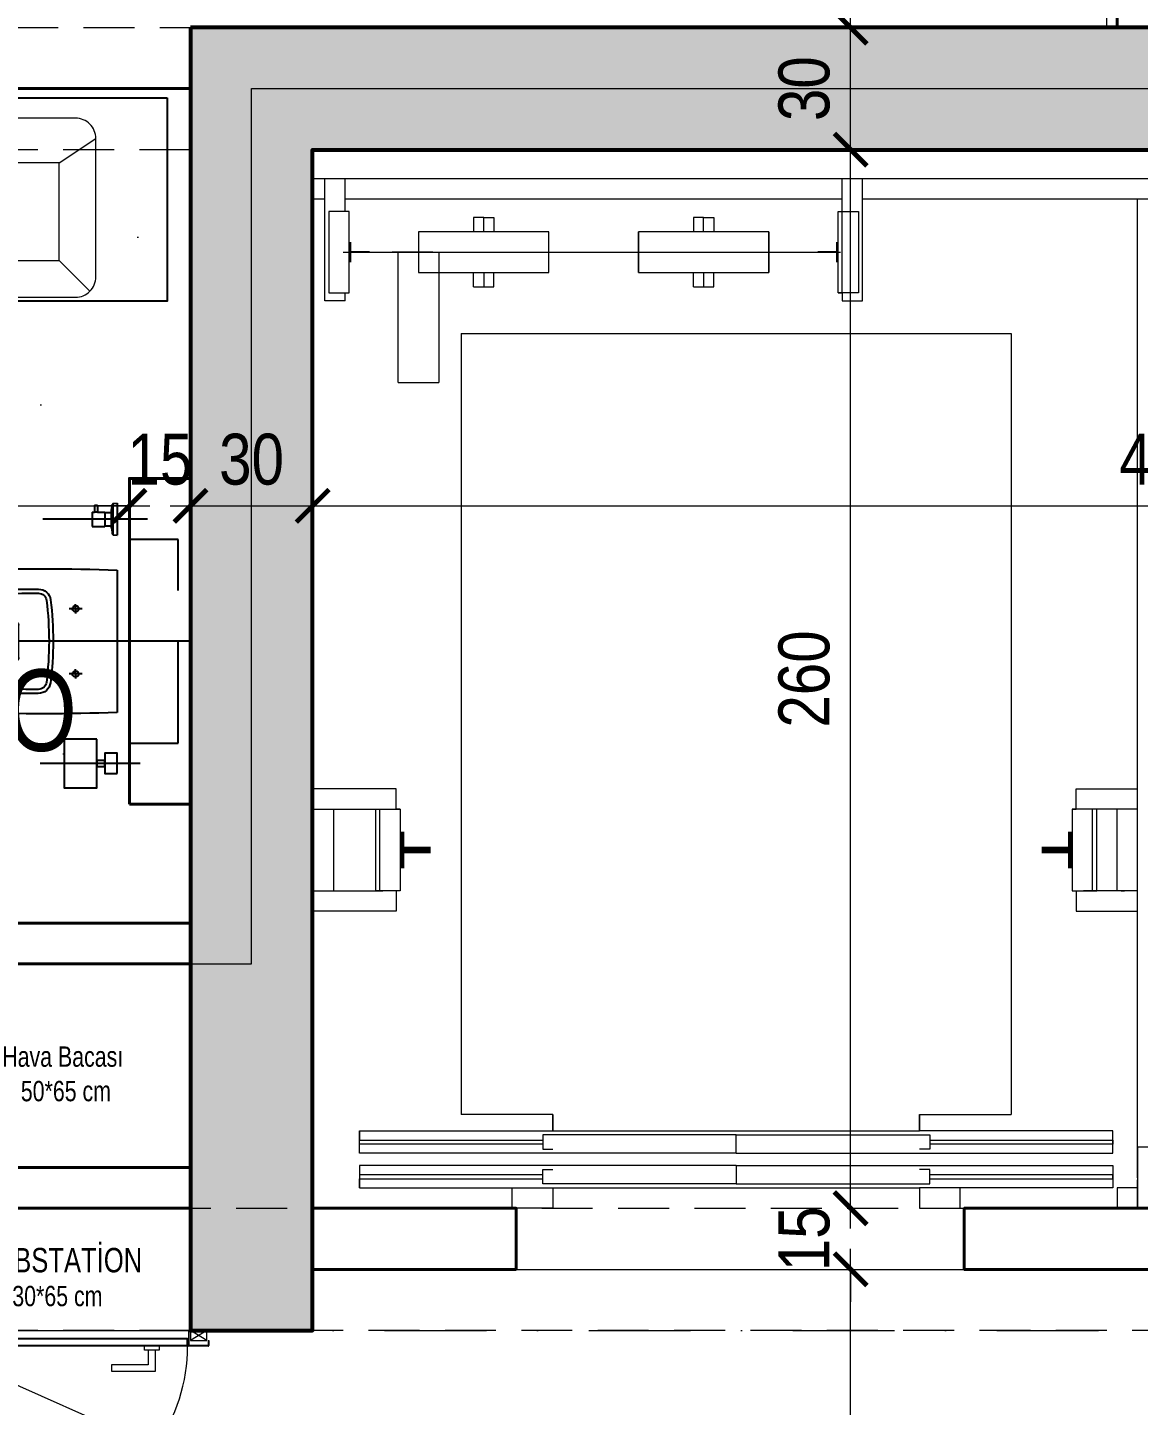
# Model space of a CAD drawing. Header units: centimetres. Extents: x 6300 to 11550, y 0 to 5300.
# Drawn here: x 8410.1 to 8682.9, y 2208 to 2546.4 of the extents above; entities that cross this region are included whole.
import ezdxf
from ezdxf.enums import TextEntityAlignment as Align
from ezdxf.xclip import XClip

# ---------------------------------------------------------------- set-up
doc = ezdxf.new("R2010")
doc.units = ezdxf.units.CM
doc.header["$LTSCALE"] = 100
doc.header["$XCLIPFRAME"] = 0
for name, pattern in [('D BLOK_AKS_NK$0$DASHDOT2', [0.5, 0.25, -0.125, 0, -0.125]), ('D BLOK_MERDİVEN_NK$0$HIDDEN2', [0.1875, 0.125, -0.0625]), ('D BLOK_MERDİVEN_NK$0$xref_a_blok_nk$0$ACAD_ISO10W100', [18, 12, -3, 0, -3]), ('D BLOK_STA_NK$0$HIDDEN2', [0.1875, 0.125, -0.0625]), ('xref_1+1_A1_PLAN$0$1N$0$HIDDEN', [0.375, 0.25, -0.125]), ('xref_1+1_A1_PLAN$0$CENTER', [0.6, 0.375, -0.075, 0.075, -0.075]), ('xref_1+1_A1_PLAN$0$HIDDEN', [0.375, 0.25, -0.125]), ('xref_1+1_A1_TEXT$0$HIDDEN2', [0.1875, 0.125, -0.0625])]:
    doc.linetypes.add(name, pattern=pattern)
for name, color, linetype, lineweight in [('D BLOK_AKS_NK$0$MYD - AKS', 8, 'D BLOK_AKS_NK$0$DASHDOT2', 15), ('D BLOK_MERDİVEN_NK$0$MYD - B-H', 37, 'Continuous', 20), ('D BLOK_MERDİVEN_NK$0$MYD - BA', 6, 'Continuous', 53), ('D BLOK_MERDİVEN_NK$0$MYD - DUVAR', 4, 'Continuous', 40), ('D BLOK_MERDİVEN_NK$0$MYD - GOR-ARKA', 8, 'Continuous', 9), ('D BLOK_MERDİVEN_NK$0$MYD - GOR-INCE', 5, 'Continuous', 15), ('D BLOK_MERDİVEN_NK$0$MYD - IZ-1', 8, 'D BLOK_MERDİVEN_NK$0$HIDDEN2', 20), ('D BLOK_MERDİVEN_NK$0$MYD - WIPEOUT', 241, 'Continuous', 0), ('D BLOK_STA_NK$0$MYD - IZ-1', 8, 'D BLOK_STA_NK$0$HIDDEN2', 20), ('D BLOK_ZK$0$MYD - DIM-IC', 10, 'Continuous', 20), ('xref_1+1_A1_PLAN$0$MYD - DUVAR', 4, 'Continuous', 40), ('xref_1+1_A1_PLAN$0$MYD - KAPI', 2, 'Continuous', 20), ('xref_1+1_A1_PLAN$0$xref_1+1_A1_PLAN$0$MYD - DUVAR', 4, 'Continuous', 40), ('xref_1+1_A1_TEXT$0$____MEK_MEKANİK ÇALIŞMA', 4, 'Continuous', 35), ('xref_1+1_A1_TEXT$0$MYD - IZ-1', 8, 'xref_1+1_A1_TEXT$0$HIDDEN2', 20), ('xref_1+1_A1_TEXT$0$MYD - TEXT', 7, 'Continuous', 20), ('xref_1+1_A1_TEXT$0$MYD - TEXT-M2', 1, 'Continuous', 20)]:
    doc.layers.add(name, color=color, linetype=linetype, lineweight=lineweight)
for name, color, linetype, lineweight, plot in [('D BLOK_ZK$0$MYD - ALAN-NET', 30, 'Continuous', 9, False), ('xref_1+1_A1_TEXT$0$MYD - ALAN-BRUT', 190, 'Continuous', 9, False), ('xref_1+1_A1_TEXT$0$MYD - ALAN-NET', 30, 'Continuous', 9, False)]:
    doc.layers.add(name, color=color, linetype=linetype, lineweight=lineweight, plot=plot)
doc.layers.add('xref_1+1_A1_PLAN$0$00_VİTRİFİYE AKS', color=7, linetype='xref_1+1_A1_PLAN$0$HIDDEN', true_color=0xf94306)
doc.layers.add('xref_1+1_A1_PLAN$0$Pvitrifiye', color=70, linetype='Continuous')
doc.styles.add('D BLOK_ZK$0$MYD_1.25mm', font='ARIALN.TTF', dxfattribs={"height": 12.5})
doc.styles.add('xref_1+1_A1_TEXT$0$0ZG_2.50mm_B', font='arial.ttf', dxfattribs={"width": 0.8, "height": 25})
doc.styles.add('xref_1+1_A1_TEXT$0$0ZG_4.00mm_B', font='arial.ttf', dxfattribs={"width": 0.8, "height": 40})
doc.styles.add('xref_1+1_A1_TEXT$0$ROMANC8', font='arial.ttf', dxfattribs={"width": 0.75, "height": 0.4})
doc.styles.add('xref_1+1_A1_TEXT$0$Standard', font='arial.ttf')
doc.dimstyles.new('D BLOK_ZK$0$MYD_DIM050', dxfattribs={"dimscale": 0, "dimtxt": 12.5, "dimasz": 8, "dimexe": 5, "dimexo": 0, "dimgap": 5, "dimtad": 1, "dimdec": 1, "dimrnd": 0.5, "dimzin": 12, "dimdsep": 46, "dimtxsty": 'D BLOK_ZK$0$MYD_1.25mm', "dimblk": 'D BLOK_ZK$0$_ARCHTICK', "dimcen": 0.09, "dimdle": 5, "dimclrd": 256, "dimclre": 256, "dimclrt": 256, "dimadec": 0, "dimazin": 0, "dimtfac": 1, "dimtdec": 1, "dimtix": 1, "dimtofl": 0, "dimtmove": 2, "dimatfit": 1, "dimldrblk": 'D BLOK_ZK$0$_ARCHTICK', "dimfxl": 30, "dimfxlon": 1, "dimtolj": 1, "dimtzin": 0, "dimlwd": -1, "dimlwe": -1, "dimarcsym": 0})

# ---------------------------------------------------------------- blocks, each defined once
blk = doc.blocks.new('xref_1+1_A1_TEXT$0$TAG_MAHAL_01')
at = {"style": 'xref_1+1_A1_TEXT$0$Standard', "width": 0.65, "flags": 1}
blk.add_attdef('M2', text='', height=20, dxfattribs=at).set_placement((0, 0), align=Align.MIDDLE_RIGHT)
at = {"layer": 'xref_1+1_A1_TEXT$0$MYD - TEXT', "style": 'xref_1+1_A1_TEXT$0$0ZG_4.00mm_B', "width": 0.8}
blk.add_attdef('MAHAL_ADI', text='', height=40, dxfattribs=at).set_placement((0, -32.5), align=Align.MIDDLE_CENTER)
at = {"layer": 'xref_1+1_A1_TEXT$0$MYD - TEXT-M2', "style": 'xref_1+1_A1_TEXT$0$0ZG_2.50mm_B', "width": 0.8}
blk.add_attdef('MAHAL_M2', text='', height=25, dxfattribs=at).set_placement((0, -77.5), align=Align.MIDDLE_CENTER)
blk = doc.blocks.new('xref_1+1_A1_TEXT')
at = {"layer": 'xref_1+1_A1_TEXT$0$MYD - ALAN-NET'}
h = blk.add_hatch(dxfattribs=at)
h.set_pattern_fill('DOTS', color=1, scale=30, angle=60)
h.set_pattern_definition([(60, (-1500.417, -1858.747), (-29.3382, 44.4347), [0, -47.625])])
h.paths.add_polyline_path([(97.13, 1032.68), (437.13, 1032.68), (437.13, 682.68), (337.13, 682.68), (337.13, 382.68), (157.13, 382.68), (157.13, 422.68), (112.13, 422.68), (112.13, 777.68), (97.13, 777.68)])
h.paths.add_polyline_path([(202.13, 1122.68), (442.13, 1122.68), (442.13, 1047.68), (202.13, 1047.68)])
h.paths.add_polyline_path([(744.63, 1007.68), (727.13, 1007.68), (727.13, 1032.68), (447.13, 1032.68), (447.13, 687.68), (744.63, 687.68)])
h.paths.add_polyline_path([(347.13, 672.68), (517.13, 672.68), (517.13, 576.93), (502.13, 576.93), (502.13, 496.93), (517.13, 496.93), (517.13, 467.68), (442.13, 467.68), (442.13, 382.68), (347.13, 382.68)])
at = {"layer": 'xref_1+1_A1_TEXT$0$MYD - ALAN-BRUT'}
blk.add_lwpolyline([(757.13, 672.68), (757.13, 1047.68), (447.13, 1047.68), (447.13, 1127.68), (197.13, 1127.68), (197.13, 1047.68), (82.13, 1047.68), (82.13, 412.68), (147.13, 412.68), (147.13, 367.68), (452.13, 367.68), (452.13, 457.68), (532.13, 457.68), (532.13, 672.68)], close=True, dxfattribs=at)
at = {"layer": 'xref_1+1_A1_TEXT$0$MYD - ALAN-NET'}
blk.add_lwpolyline([(347.13, 672.68), (517.13, 672.68), (517.13, 576.93), (502.13, 576.93), (502.13, 496.93), (517.13, 496.93), (517.13, 467.68), (442.13, 467.68), (442.13, 382.68), (347.13, 382.68)], close=True, dxfattribs=at)
at = {"layer": 'xref_1+1_A1_TEXT$0$MYD - IZ-1', "color": 1}
blk.add_lwpolyline([(452.13, 457.68), (517.13, 457.68), (517.13, 407.68), (452.13, 407.68)], close=True, dxfattribs=at)
ref = blk.add_blockref('xref_1+1_A1_TEXT$0$TAG_MAHAL_01', (450.12, 536.25), dxfattribs=dict(xscale=0.5, yscale=0.5, zscale=0.5))
ref.add_attrib('MAHAL_ADI', 'BANYO', dxfattribs={"layer": 'xref_1+1_A1_TEXT$0$MYD - TEXT', "height": 20, "style": 'xref_1+1_A1_TEXT$0$0ZG_4.00mm_B', "width": 0.8}).set_placement((450.12, 520), align=Align.MIDDLE_CENTER)
ref.add_attrib('MAHAL_M2', '4.17 m2', dxfattribs={"layer": 'xref_1+1_A1_TEXT$0$MYD - TEXT-M2', "height": 12.5, "style": 'xref_1+1_A1_TEXT$0$0ZG_2.50mm_B', "width": 0.8}).set_placement((450.12, 497.5), align=Align.MIDDLE_CENTER)
at = {"layer": 'xref_1+1_A1_TEXT$0$____MEK_MEKANİK ÇALIŞMA', "color": 1, "style": 'xref_1+1_A1_TEXT$0$ROMANC8', "width": 0.75}
for s, height, p in [('Hava Bacası', 5, (470.91, 432.42)), ('50*65 cm', 5, (475.47, 423.95)), ('SUBSTATİON', 6, (465.11, 381.92)), ('30*65 cm', 5, (473.38, 373.61))]:
    blk.add_text(s, height=height, rotation=0.0335, dxfattribs=at).set_placement(p)
blk = doc.blocks.new('xref_1+1_A1_PLAN$0$A$C38267379')
at = {"layer": 'xref_1+1_A1_PLAN$0$00_VİTRİFİYE AKS', "ltscale": 6}
blk.add_lwpolyline([(299.8, 635.6), (299.8, -210.1)], dxfattribs=at)
at = {"layer": 'xref_1+1_A1_PLAN$0$Pvitrifiye', "linetype": 'xref_1+1_A1_PLAN$0$CENTER', "lineweight": 5, "ltscale": 0.03}
for p, q in [((299.8, 379.3), (299.8, 321.9)), ((330.9, 352.3), (270.6, 352.3)), ((299.8, 244.7), (299.8, 144.2)), ((351.4, 198.2), (250.1, 198.2))]:
    blk.add_line(p, q, dxfattribs=at)
at = {"layer": 'xref_1+1_A1_PLAN$0$Pvitrifiye', "linetype": 'Continuous', "lineweight": 5}
blk.add_lwpolyline([(-0.2, 25), (-0.2, 365, -0.414214), (49.8, 415), (549.8, 415, -0.414214), (599.8, 365), (599.8, 25, -0.414214), (549.8, -25), (49.8, -25, -0.414214)], format="xyb", close=True, dxfattribs=at)
for points in [[(89.8, 305), (-0.2, 365)], [(509.8, 305), (599.8, 365)], [(89.8, 65), (14.5, -10.4)], [(509.8, 65), (585.2, -10.4)]]:
    blk.add_lwpolyline(points, dxfattribs=at)
blk.add_lwpolyline([(89.8, 65), (89.8, 305), (509.8, 305), (509.8, 65)], close=True, dxfattribs=at)
at = {"layer": 'xref_1+1_A1_PLAN$0$Pvitrifiye', "linetype": 'Continuous'}
for centre, radius in [((299.8, 352.3), 17.9), ((300.1, 199), 23)]:
    blk.add_circle(centre, radius, dxfattribs=at)
at = {"layer": 'xref_1+1_A1_PLAN$0$Pvitrifiye', "linetype": 'Continuous', "lineweight": 5}
blk.add_circle((299.8, 198.2), 47.5, dxfattribs=at)
for points in [[(300.1, 162.3), (298.9, 162.3), (296.5, 162.4), (293, 162.9), (289.5, 163.8), (286.1, 165), (282.8, 166.6), (279.7, 168.4), (276.8, 170.6), (274.1, 173), (271.7, 175.7), (269.5, 178.6), (267.7, 181.7), (266.1, 184.9), (264.9, 188.3), (264.1, 191.8), (263.5, 195.4), (263.3, 199), (263.5, 202.6), (264.1, 206.2), (264.9, 209.7), (266.1, 213.1), (267.7, 216.3), (269.5, 219.4), (271.7, 222.3), (274.1, 225), (276.8, 227.4), (279.7, 229.6), (282.8, 231.4), (286.1, 233), (289.5, 234.2), (293, 235.1), (296.5, 235.6), (298.9, 235.7), (300.1, 235.7)], [(300.1, 162.3), (301.3, 162.3), (303.7, 162.4), (307.3, 162.9), (310.8, 163.8), (314.2, 165), (317.5, 166.6), (320.6, 168.4), (323.5, 170.6), (326.1, 173), (328.6, 175.7), (330.7, 178.6), (332.6, 181.7), (334.1, 184.9), (335.3, 188.3), (336.2, 191.8), (336.7, 195.4), (336.9, 199), (336.7, 202.6), (336.2, 206.2), (335.3, 209.7), (334.1, 213.1), (332.6, 216.3), (330.7, 219.4), (328.6, 222.3), (326.1, 225), (323.5, 227.4), (320.6, 229.6), (317.5, 231.4), (314.2, 233), (310.8, 234.2), (307.3, 235.1), (303.7, 235.6), (301.3, 235.7), (300.1, 235.7)]]:
    blk.add_open_spline(points, degree=3, dxfattribs=at)
blk = doc.blocks.new('xref_1+1_A1_PLAN$0$matrix_tk_üst')
at = {"layer": 'xref_1+1_A1_PLAN$0$00_VİTRİFİYE AKS', "ltscale": 6}
blk.add_lwpolyline([(80694.02, -59002.25), (80694.09, -59026.78)], dxfattribs=at)
at = {"layer": 'xref_1+1_A1_PLAN$0$Pvitrifiye', "ltscale": 6}
for points in [[(80696.54, -59007.89), (80691.54, -59007.9), (80691.54, -59010.9), (80696.54, -59010.89)], [(80694.79, -59010.9), (80693.29, -59010.9), (80693.3, -59012.9), (80694.8, -59012.9)], [(80688.05, -59012.91), (80688.07, -59020.91), (80700.07, -59020.88), (80700.05, -59012.88)]]:
    blk.add_lwpolyline(points, close=True, dxfattribs=at)
blk = doc.blocks.new('xref_1+1_A1_PLAN$0$STOP VALF')
at = {"linetype": 'Continuous'}
for p, q in [((-3.95, 0), (3.95, 0)), ((-3.85, -0.95), (-3.95, 0)), ((3.85, -0.95), (-3.85, -0.95)), ((3.69, -1.13), (-3.69, -1.13)), ((-2.16, -1.4), (-3.69, -1.13)), ((2.16, -1.4), (-2.16, -1.4)), ((-1.76, -4.81), (-1.76, -3.05)), ((-1.76, -3.05), (1.76, -3.05)), ((-1.61, -3.05), (-1.61, -1.4)), ((1.61, -3.05), (1.61, -1.4)), ((1.76, -6.16), (1.76, -3.05)), ((2.16, -1.4), (3.69, -1.13)), ((-3.41, -4.86), (-3.36, -4.81)), ((-3.41, -5.56), (-3.41, -4.86)), ((-3.41, -5.56), (-3.36, -5.61)), ((-3.36, -5.61), (-3.36, -4.81)), ((-3.36, -4.81), (-1.76, -4.81)), ((-3.36, -5.61), (-1.76, -5.61)), ((-1.76, -6.16), (-1.76, -5.61)), ((-1.76, -6.16), (1.76, -6.16))]:
    blk.add_line(p, q, dxfattribs=at)
at = {"linetype": 'xref_1+1_A1_PLAN$0$1N$0$HIDDEN', "ltscale": 0.1}
blk.add_line((3.85, -0.95), (3.95, 0), dxfattribs=at)
at = {"linetype": 'Continuous'}
for centre, start, end in [((-3.65, -0.93), 186, 259.8239), ((3.65, -0.93), 280.1761, 354)]:
    blk.add_arc(centre, 0.201, start, end, dxfattribs=at)
at = {"linetype": 'Continuous', "start_tangent": (0.222825, -0.974858), "end_tangent": (-0.222825, -0.974858)}
blk.add_spline([(-1.76, -4.81), (-1.75, -4.81), (-1.75, -4.84), (-1.74, -4.87), (-1.73, -4.92), (-1.72, -4.98), (-1.72, -5.05), (-1.71, -5.13), (-1.71, -5.21), (-1.71, -5.28), (-1.72, -5.36), (-1.72, -5.43), (-1.73, -5.49), (-1.74, -5.54), (-1.75, -5.58), (-1.75, -5.6), (-1.76, -5.61)], degree=3, dxfattribs=at)
at = {"layer": 'xref_1+1_A1_PLAN$0$00_VİTRİFİYE AKS', "ltscale": 6}
blk.add_lwpolyline([(0, 7.42), (0, -18.26)], dxfattribs=at)
blk = doc.blocks.new('xref_1+1_A1_PLAN$0$klozet1')
at = {"layer": 'xref_1+1_A1_PLAN$0$00_VİTRİFİYE AKS', "ltscale": 6}
blk.add_lwpolyline([(30.69, -0.09), (-83.81, 0.24)], dxfattribs=at)
at = {"layer": 'xref_1+1_A1_PLAN$0$Pvitrifiye'}
for p, q in [((-0.05, -17.49, 0), (0.05, 17.49, 0)), ((-8.61, 8.03, 0), (-11.8, 8.03, 0)), ((-8.61, 8.03, 0), (-11.8, 8.03, 0)), ((-10.21, 8.03, 0), (-10.21, 9.19, 0)), ((-10.21, 8.03, 0), (-10.21, 6.87, 0)), ((-29.73, 5.08, 0), (-25.23, 5.07, 0)), ((-24.23, 4.07, 0), (-24.24, 0.07, 0)), ((-24.24, 0.07, 0), (-24.25, -3.93, 0)), ((-25.25, -4.93, 0), (-29.75, -4.92, 0)), ((-8.66, -7.97, 0), (-11.84, -7.97, 0)), ((-8.66, -7.97, 0), (-11.84, -7.97, 0)), ((-10.25, -7.97, 0), (-10.26, -9.13, 0)), ((-10.25, -7.97, 0), (-10.25, -6.81, 0))]:
    blk.add_line(p, q, dxfattribs=at)
at = {"layer": 'xref_1+1_A1_PLAN$0$Pvitrifiye', "linetype": 'xref_1+1_A1_PLAN$0$HIDDEN', "elevation": 0}
blk.add_lwpolyline([(15.07, 24.96), (14.93, -25.04), (2.93, -25.01), (3.07, 24.99)], close=True, dxfattribs=at)
at = {"layer": 'xref_1+1_A1_PLAN$0$Pvitrifiye'}
for centre, major_axis, start_param, end_param in [((-35.74, 0.07, 0), (12.37, 12.37), 0.783497, 2.354294), ((-18.92, -482.15, 0), (353.55, 353.55), 0.747455, 0.81898), ((-35.74, 0.08, 0), (8.84, 8.84), 0.783497, 2.354294), ((-35.74, 0.08, 0), (-8.13, 8.13), -0.787299, 0.783497), ((-18.92, -482.13, 0), (350.02, 350.02), 0.786231, 0.81898), ((-18.92, -482.13, 0), (-349.31, 349.31), -0.784566, -0.751816), ((-19.33, 9.86, 0), (-2.12, 2.12), 4.048701, 5.49862), ((-19.33, 9.86, 0), (1.41, 1.41), 5.619497, 7.069416), ((-98.33, 0.2, 0), (-58.4, 58.4), 3.801479, 4.048701), ((-98.33, 0.2, 0), (57.69, 57.69), 5.372276, 5.619497), ((-10.21, 8.03, 0), (0.53, 0.53), 5.495886, 8.637479), ((-10.21, 8.03, 0), (0.53, 0.53), 2.354294, 5.495886), ((-29.74, 0.08, 0), (-3.54, 3.54), -0.787299, 0.783497), ((-25.23, 4.07, 0), (0.707, 0.707), 5.495886, 7.066683), ((-35.74, 0.07, 0), (12.37, 12.37), 2.354294, 3.92509), ((-35.74, 0.08, 0), (-8.84, 8.84), 0.783497, 2.354294), ((-35.74, 0.08, 0), (8.13, 8.13), 2.354294, 3.92509), ((-29.74, 0.08, 0), (3.54, 3.54), 2.354294, 3.92509), ((-25.25, -3.93, 0), (0.707, 0.707), 3.92509, 5.495886), ((-19.36, -9.76, 0), (-2.12, 2.12), 2.35156, 3.801479), ((-19.36, -9.76, 0), (1.41, 1.41), 3.922356, 5.372276), ((-10.25, -7.97, 0), (0.53, 0.53), 5.495886, 8.637479), ((-10.25, -7.97, 0), (0.53, 0.53), 2.354294, 5.495886), ((-17.08, 482.23, 0), (350.02, 350.02), 3.889607, 3.922356), ((-17.08, 482.23, 0), (349.31, 349.31), 3.889607, 3.922356), ((-17.08, 482.22, 0), (-353.55, 353.55), 2.318811, 2.390268)]:
    blk.add_ellipse(centre, major_axis=major_axis, ratio=1, start_param=start_param, end_param=end_param, dxfattribs=at)
blk = doc.blocks.new('xref_1+1_A1_PLAN')
at = {"layer": 'xref_1+1_A1_PLAN$0$MYD - DUVAR'}
for points in [[(838.35, 354.58), (853.35, 354.58), (853.35, 659.58), (1090.85, 659.58), (1090.85, 1034.58), (403.35, 1034.58), (403.35, 354.58), (773.35, 354.58), (773.35, 384.58), (838.35, 384.58)], [(668.35, 659.58), (838.35, 659.58), (838.35, 454.58), (763.35, 454.58), (763.35, 369.58), (668.35, 369.58)], [(838.35, 394.58), (773.35, 394.58), (773.35, 444.58), (838.35, 444.58)]]:
    blk.add_lwpolyline(points, close=True, dxfattribs=at)
at = {"layer": 'xref_1+1_A1_PLAN$0$MYD - KAPI', "transparency": 33554513}
for p, q in [((773.85, 354.58), (837.85, 354.58)), ((842.65, 352.08), (842.65, 350.98)), ((842.65, 352.08), (842.85, 352.08)), ((842.85, 352.07), (842.85, 350.87)), ((774.05, 350.68, 0), (829.77, 326.05, 0)), ((842.65, 350.68), (837.95, 350.68)), ((842.55, 350.88), (838.15, 350.88))]:
    blk.add_line(p, q, dxfattribs=at)
at = {"layer": 'xref_1+1_A1_PLAN$0$MYD - KAPI', "transparency": 33554513, "elevation": 0}
for points in [[(774.05, 350.68), (774.05, 352.68), (837.65, 352.68), (837.65, 350.68)], [(774.25, 350.88), (774.25, 352.48), (837.45, 352.48), (837.45, 350.88)], [(842.35, 354.58), (838.35, 354.58), (838.35, 352.08), (842.35, 352.08)]]:
    blk.add_lwpolyline(points, close=True, dxfattribs=at)
at = {"layer": 'xref_1+1_A1_PLAN$0$MYD - KAPI', "transparency": 33554513}
for points in [[(838.35, 354.58), (837.85, 354.58), (837.85, 350.78)], [(838.05, 350.98), (838.05, 354.57)], [(842.35, 352.08), (838.35, 354.58)], [(842.35, 354.58), (838.35, 352.08)]]:
    blk.add_lwpolyline(points, dxfattribs=at)
at = {"layer": 'xref_1+1_A1_PLAN$0$MYD - KAPI', "transparency": 33554513, "elevation": 0}
for points in [[(827.95, 349.68), (827.95, 346.08), (818.97, 346.08), (818.97, 344.58), (829.75, 344.58), (829.75, 349.68)], [(830.65, 350.68), (830.65, 349.68), (827.05, 349.68), (827.05, 350.68)]]:
    blk.add_lwpolyline(points, dxfattribs=at)
at = {"layer": 'xref_1+1_A1_PLAN$0$MYD - KAPI', "transparency": 33554513}
for centre, radius, start, end in [((794.77, 350.83, 0), 42.88, 324.7067, 359.7997), ((837.95, 350.78), 0.1, 180, 270), ((838.15, 350.98), 0.1, 180, 270), ((842.55, 350.98), 0.1, 270, 0), ((842.65, 350.88), 0.2, 270, 0)]:
    blk.add_arc(centre, radius, start, end, dxfattribs=at)
at = {"layer": 'xref_1+1_A1_PLAN$0$Pvitrifiye'}
blk.add_lwpolyline([(832.6, 657.33), (832.6, 607.33), (732.6, 607.33), (732.6, 657.33)], close=True, dxfattribs=at)
at = {"layer": 'xref_1+1_A1_PLAN$0$xref_1+1_A1_PLAN$0$MYD - DUVAR'}
blk.add_lwpolyline([(823.35, 483.83), (838.35, 483.83), (838.35, 563.83), (823.35, 563.83)], close=True, dxfattribs=at)
at = {"layer": 'xref_1+1_A1_PLAN$0$Pvitrifiye', "xscale": -0.1000000000000001, "yscale": 0.1000000000000001, "zscale": 0.1}
blk.add_blockref('xref_1+1_A1_PLAN$0$A$C38267379', (815.08, 610.83), dxfattribs=at)
at = {"layer": 'xref_1+1_A1_PLAN$0$Pvitrifiye'}
for name, p, rotation in [('xref_1+1_A1_PLAN$0$STOP VALF', (820.35, 553.82, 0), 270), ('xref_1+1_A1_PLAN$0$matrix_tk_üst', (60059.42, 81018.3, 0), 269.8356819482808)]:
    blk.add_blockref(name, p, dxfattribs=dict(at, rotation=rotation))
at = {"layer": 'xref_1+1_A1_PLAN$0$Pvitrifiye', "extrusion": (0, 0, -1), "zscale": -1, "rotation": 180.1643249492509}
blk.add_blockref('xref_1+1_A1_PLAN$0$klozet1', (-820.35, 523.82, 0), dxfattribs=at)
blk = doc.blocks.new('D BLOK_MERDİVEN_NK')
blk.add_wipeout([(2180.11, 2226.42), (2150.11, 2226.42), (2150.11, 2546.42), (2630.11, 2546.42), (2630.11, 2226.42), (2600.11, 2226.42), (2600.11, 2516.42), (2180.11, 2516.42)]).dxf.layer = 'D BLOK_MERDİVEN_NK$0$MYD - WIPEOUT'
at = {"layer": 'D BLOK_MERDİVEN_NK$0$MYD - B-H'}
h = blk.add_hatch(dxfattribs=at)
h.set_pattern_fill('ANSI33', color=256)
h.paths.add_polyline_path([(2150.11, 2546.42), (2150.11, 2226.42), (2180.11, 2226.42), (2180.11, 2516.42), (2600.11, 2516.42), (2600.11, 2226.42), (2630.11, 2226.42), (2630.11, 2546.42)])
at = {"layer": 'D BLOK_MERDİVEN_NK$0$MYD - BA'}
blk.add_lwpolyline([(2150.11, 2546.42), (2150.11, 2226.42), (2180.11, 2226.42), (2180.11, 2516.42), (2600.11, 2516.42), (2600.11, 2226.42), (2630.11, 2226.42), (2630.11, 2546.42)], close=True, dxfattribs=at)
at = {"layer": 'D BLOK_MERDİVEN_NK$0$MYD - DUVAR'}
for points in [[(2230.11, 2241.42), (2180.11, 2241.42), (2180.11, 2256.42), (2230.11, 2256.42)], [(2440.11, 2241.42), (2340.11, 2241.42), (2340.11, 2256.42), (2440.11, 2256.42)]]:
    blk.add_lwpolyline(points, close=True, dxfattribs=at)
at = {"layer": 'D BLOK_MERDİVEN_NK$0$MYD - GOR-ARKA'}
for p, q in [((2189.11, 2501.28), (2184.11, 2501.28)), ((2184.11, 2501.28), (2184.11, 2481.28)), ((2189.11, 2501.28), (2188.11, 2501.28)), ((2189.11, 2491.28), (2189.11, 2501.28)), ((2309.11, 2491.28), (2309.11, 2501.28)), ((2309.11, 2501.28), (2314.11, 2501.28)), ((2309.11, 2501.28), (2310.11, 2501.28)), ((2309.11, 2501.28), (2310.11, 2501.28)), ((2314.11, 2501.28), (2314.11, 2481.28)), ((2222.11, 2499.78), (2219.61, 2499.78)), ((2219.61, 2499.78), (2219.61, 2496.28)), ((2222.11, 2496.28), (2222.11, 2499.78)), ((2222.11, 2499.78), (2224.61, 2499.78)), ((2224.61, 2499.78), (2224.61, 2496.28)), ((2276.11, 2499.78), (2273.61, 2499.78)), ((2273.61, 2499.78), (2273.61, 2496.28)), ((2276.11, 2496.28), (2276.11, 2499.78)), ((2276.11, 2499.78), (2278.61, 2499.78)), ((2278.61, 2499.78), (2278.61, 2496.28)), ((2238.11, 2496.28), (2206.11, 2496.28)), ((2206.11, 2496.28), (2206.11, 2486.28)), ((2238.11, 2486.28), (2238.11, 2496.28)), ((2260.11, 2486.28), (2260.11, 2496.28)), ((2292.11, 2496.28), (2260.11, 2496.28)), ((2260.11, 2496.28), (2260.11, 2486.28)), ((2292.11, 2496.28), (2292.11, 2486.28)), ((2292.11, 2486.28), (2292.11, 2496.28)), ((2189.11, 2481.28), (2189.11, 2491.28)), ((2209.61, 2491.28), (2199.61, 2491.28)), ((2201.11, 2459.28), (2201.11, 2491.28)), ((2211.11, 2491.28), (2211.11, 2459.28)), ((2309.11, 2481.28), (2309.11, 2491.28)), ((2206.11, 2486.28), (2238.11, 2486.28)), ((2219.61, 2482.78), (2219.61, 2486.28)), ((2222.11, 2486.28), (2222.11, 2482.78)), ((2224.61, 2482.78), (2224.61, 2486.28)), ((2260.11, 2486.28), (2292.11, 2486.28)), ((2273.61, 2482.78), (2273.61, 2486.28)), ((2276.11, 2486.28), (2276.11, 2482.78)), ((2278.61, 2482.78), (2278.61, 2486.28)), ((2184.11, 2481.28), (2189.11, 2481.28)), ((2219.61, 2482.78), (2224.61, 2482.78)), ((2273.61, 2482.78), (2278.61, 2482.78)), ((2314.11, 2481.28), (2309.11, 2481.28)), ((2309.11, 2481.28), (2310.11, 2481.28)), ((2216.61, 2471.28), (2351.61, 2471.28)), ((2216.61, 2471.28), (2216.61, 2279.42)), ((2351.61, 2471.28), (2351.61, 2279.42)), ((2201.11, 2459.28), (2211.11, 2459.28)), ((2200.61, 2359.42), (2180.11, 2359.42)), ((2200.61, 2354.42), (2200.61, 2359.42)), ((2367.61, 2354.42), (2367.61, 2359.42)), ((2367.61, 2359.42), (2382.61, 2359.42)), ((2180.11, 2354.42), (2197.31, 2354.42)), ((2185.31, 2334.42), (2185.31, 2354.42)), ((2195.61, 2334.42), (2195.61, 2354.42)), ((2196.61, 2334.42), (2196.61, 2354.42)), ((2196.61, 2354.42), (2201.61, 2354.42)), ((2201.61, 2354.42), (2200.61, 2354.42)), ((2201.61, 2354.42), (2201.61, 2344.42)), ((2371.61, 2354.42), (2366.61, 2354.42)), ((2366.61, 2354.42), (2366.61, 2344.42)), ((2366.61, 2354.42), (2367.61, 2354.42)), ((2382.61, 2354.42), (2369.41, 2354.42)), ((2371.61, 2334.42), (2371.61, 2354.42)), ((2372.61, 2334.42), (2372.61, 2354.42)), ((2377.61, 2334.42), (2377.61, 2354.42)), ((2201.61, 2344.42), (2201.61, 2334.42)), ((2366.61, 2344.42), (2366.61, 2334.42)), ((2180.11, 2334.42), (2197.31, 2334.42)), ((2186.61, 2334.42), (2188.31, 2334.42)), ((2196.61, 2334.42), (2195.61, 2334.42)), ((2201.61, 2334.42), (2196.61, 2334.42)), ((2201.61, 2334.42), (2200.61, 2334.42)), ((2200.61, 2334.42), (2200.61, 2329.42)), ((2366.61, 2334.42), (2371.61, 2334.42)), ((2366.61, 2334.42), (2367.61, 2334.42)), ((2367.61, 2334.42), (2367.61, 2329.42)), ((2382.61, 2334.42), (2369.41, 2334.42)), ((2371.61, 2334.42), (2372.61, 2334.42)), ((2378.61, 2334.42), (2379.41, 2334.42)), ((2200.61, 2329.42), (2180.11, 2329.42)), ((2367.61, 2329.42), (2382.61, 2329.42)), ((2239.11, 2279.42), (2216.61, 2279.42)), ((2239.11, 2275.42), (2239.11, 2279.42)), ((2239.11, 2279.42), (2239.11, 2275.42)), ((2239.11, 2275.42), (2239.11, 2279.42)), ((2329.11, 2275.42), (2329.11, 2279.42)), ((2329.11, 2279.42), (2329.11, 2275.42)), ((2329.11, 2275.42), (2329.11, 2279.42)), ((2329.11, 2275.42), (2329.11, 2279.42)), ((2329.11, 2275.42), (2329.11, 2279.42)), ((2329.11, 2279.42), (2351.61, 2279.42)), ((2191.61, 2269.92), (2191.61, 2275.42)), ((2191.61, 2275.42), (2229.11, 2275.42)), ((2191.61, 2275.42), (2191.61, 2273.17)), ((2229.11, 2275.42), (2239.11, 2275.42)), ((2284.11, 2274.42), (2236.61, 2274.42)), ((2236.61, 2274.42), (2236.61, 2270.92)), ((2239.11, 2275.42), (2329.11, 2275.42)), ((2284.11, 2269.92), (2284.11, 2274.42)), ((2284.11, 2274.42), (2331.61, 2274.42)), ((2284.11, 2269.92), (2284.11, 2274.42)), ((2339.11, 2275.42), (2329.11, 2275.42)), ((2331.61, 2274.42), (2331.61, 2270.92)), ((2376.61, 2275.42), (2339.11, 2275.42)), ((2376.61, 2269.92), (2376.61, 2275.42)), ((2191.61, 2273.17), (2236.61, 2273.17)), ((2236.61, 2272.17), (2191.61, 2272.17)), ((2236.61, 2270.92), (2239.11, 2270.92)), ((2331.61, 2270.92), (2329.11, 2270.92)), ((2331.61, 2273.17), (2376.61, 2273.17)), ((2376.61, 2272.17), (2331.61, 2272.17)), ((2376.61, 2273.17), (2376.61, 2272.17)), ((2284.11, 2269.92), (2191.61, 2269.92)), ((2284.11, 2269.92), (2376.61, 2269.92)), ((2284.11, 2266.92), (2191.61, 2266.92)), ((2191.61, 2266.92), (2191.61, 2261.42)), ((2236.61, 2264.67), (2191.61, 2264.67)), ((2236.61, 2262.42), (2236.61, 2265.92)), ((2236.61, 2265.92), (2239.11, 2265.92)), ((2284.11, 2266.92), (2376.61, 2266.92)), ((2284.11, 2266.92), (2284.11, 2262.42)), ((2284.11, 2266.92), (2284.11, 2262.42)), ((2331.61, 2265.92), (2329.11, 2265.92)), ((2331.61, 2262.42), (2331.61, 2265.92)), ((2376.61, 2264.67), (2331.61, 2264.67)), ((2376.61, 2266.92), (2376.61, 2261.42)), ((2376.61, 2263.67), (2376.61, 2264.67)), ((2191.61, 2261.42), (2191.61, 2263.67)), ((2191.61, 2263.67), (2236.61, 2263.67)), ((2191.61, 2261.42), (2229.11, 2261.42)), ((2229.11, 2261.42), (2239.11, 2261.42)), ((2229.11, 2256.42), (2229.11, 2261.42)), ((2284.11, 2262.42), (2236.61, 2262.42)), ((2239.11, 2261.42), (2239.11, 2256.42)), ((2239.11, 2261.42), (2329.11, 2261.42)), ((2284.11, 2262.42), (2331.61, 2262.42)), ((2329.11, 2261.42), (2329.11, 2256.42)), ((2339.11, 2261.42), (2329.11, 2261.42)), ((2331.61, 2263.67), (2376.61, 2263.67)), ((2339.11, 2256.42), (2339.11, 2261.42)), ((2376.61, 2261.42), (2339.11, 2261.42)), ((2239.11, 2256.42), (2229.11, 2256.42)), ((2329.11, 2256.42), (2339.11, 2256.42))]:
    blk.add_line(p, q, dxfattribs=at)
at = {"layer": 'D BLOK_MERDİVEN_NK$0$MYD - GOR-ARKA', "linetype": 'D BLOK_MERDİVEN_NK$0$xref_a_blok_nk$0$ACAD_ISO10W100'}
blk.add_line((2187.61, 2491.28), (2309.73, 2491.28), dxfattribs=at)
at = {"layer": 'D BLOK_MERDİVEN_NK$0$MYD - GOR-ARKA'}
for points in [[(2189.11, 2491.28, 5, 5, 0), (2189.61, 2491.28, 0.5, 0.5, 0), (2194.11, 2491.28, 0.5, 0.5, 0)], [(2309.11, 2491.28, 5, 5, 0), (2308.61, 2491.28, 0.5, 0.5, 0), (2304.11, 2491.28, 0.5, 0.5, 0)], [(2201.61, 2344.42, 9, 9, 0), (2202.61, 2344.42, 1.6, 1.6, 0), (2209.11, 2344.42, 1.6, 1.6, 0)], [(2366.61, 2344.42, 9, 9, 0), (2365.61, 2344.42, 1.6, 1.6, 0), (2359.11, 2344.42, 1.6, 1.6, 0)], [(2201.61, 2344.42, 7, 7, 0), (2202.31, 2344.42, 0.9, 0.9, 0), (2208.11, 2344.42, 0.9, 0.9, 0)], [(2201.61, 2344.42, 7, 7, 0), (2202.31, 2344.42, 0.9, 0.9, 0), (2208.11, 2344.42, 0.9, 0.9, 0)], [(2366.61, 2344.42, 7, 7, 0), (2365.91, 2344.42, 0.9, 0.9, 0), (2360.11, 2344.42, 0.9, 0.9, 0)], [(2366.61, 2344.42, 7, 7, 0), (2365.91, 2344.42, 0.9, 0.9, 0), (2360.11, 2344.42, 0.9, 0.9, 0)]]:
    blk.add_lwpolyline(points, format="xyseb", dxfattribs=at)
at = {"layer": 'D BLOK_MERDİVEN_NK$0$MYD - GOR-INCE'}
for p, q in [((2387.61, 2509.28), (2180.11, 2509.28)), ((2183.11, 2479.28), (2183.11, 2509.28)), ((2188.11, 2501.28), (2188.11, 2509.28)), ((2310.11, 2481.28), (2310.11, 2509.28)), ((2315.11, 2479.28), (2315.11, 2509.28)), ((2183.11, 2504.28), (2180.11, 2504.28)), ((2310.11, 2504.28), (2188.11, 2504.28)), ((2387.61, 2504.28), (2315.11, 2504.28)), ((2382.61, 2263.92), (2382.61, 2504.28)), ((2188.11, 2479.28), (2188.11, 2481.28)), ((2310.11, 2481.28), (2310.11, 2479.28)), ((2188.11, 2479.28), (2183.11, 2479.28)), ((2310.11, 2479.28), (2315.11, 2479.28)), ((2392.61, 2271.42), (2382.61, 2271.42)), ((2382.61, 2271.42), (2382.61, 2256.42)), ((2382.61, 2261.42), (2377.61, 2261.42)), ((2377.61, 2261.42), (2377.61, 2256.42)), ((2382.61, 2256.42), (2382.61, 2263.42)), ((2397.61, 2256.42), (2377.61, 2256.42)), ((2382.61, 2256.42), (2392.61, 2256.42))]:
    blk.add_line(p, q, dxfattribs=at)
at = {"layer": 'D BLOK_MERDİVEN_NK$0$MYD - IZ-1'}
blk.add_lwpolyline([(2600.11, 2516.42), (2180.11, 2516.42), (2180.11, 2241.42), (2600.11, 2241.42)], close=True, dxfattribs=at)
blk = doc.blocks.new('D BLOK_STA_NK')
at = {"layer": 'D BLOK_STA_NK$0$MYD - IZ-1', "color": 215, "true_color": 0xa953a0}
for points in [[(2375.11, 2546.42), (2375.11, 2866.42), (2405.11, 2866.42), (2405.11, 2546.42)], [(1730.11, 2546.42), (2150.11, 2546.42), (2150.11, 2516.42), (1730.11, 2516.42)], [(1730.11, 2256.42), (3050.11, 2256.42), (3050.11, 2226.42), (1730.11, 2226.42)]]:
    blk.add_lwpolyline(points, close=True, dxfattribs=at)
blk = doc.blocks.new('D BLOK_AKS_NK')
at = {"layer": 'D BLOK_AKS_NK$0$MYD - AKS'}
for points in [[(193.78, 2531.42), (4534.65, 2531.42)], [(193.78, 2226.42), (4534.65, 2226.42)]]:
    blk.add_lwpolyline(points, dxfattribs=at)
blk = doc.blocks.new('D BLOK_ZK$0$_ARCHTICK')
at = {"color": 0, "linetype": 'ByBlock', "const_width": 0.15}
blk.add_lwpolyline([(-0.5, -0.5), (0.5, 0.5)], dxfattribs=at)
blk = doc.blocks.new('*D196')
at = {"layer": 'D BLOK_ZK$0$MYD - DIM-IC', "transparency": 16777216}
for p, q in [((2312.2, 1811.42), (2312.2, 2246.42)), ((2312.2, 2241.42), (2317.2, 2241.42)), ((2312.2, 1816.42), (2317.2, 1816.42))]:
    blk.add_line(p, q, dxfattribs=at)
at = {"layer": 'Defpoints', "color": 0, "transparency": 16777216}
for p in [(2312.2, 2241.42), (2312.2, 2241.42), (2312.2, 1816.42)]:
    blk.add_point(p, dxfattribs=at)
at = {"layer": 'D BLOK_ZK$0$MYD - DIM-IC', "transparency": 16777216, "xscale": 8, "yscale": 8, "zscale": 8}
for p, rotation in [((2312.2, 2241.42), 90), ((2312.2, 1816.42), 270)]:
    blk.add_blockref('D BLOK_ZK$0$_ARCHTICK', p, dxfattribs=dict(at, rotation=rotation))
at = {"layer": 'D BLOK_ZK$0$MYD - DIM-IC', "transparency": 16777216, "insert": (2300.82, 2028.92), "char_height": 12.5, "attachment_point": 5, "rotation": 90, "style": 'D BLOK_ZK$0$MYD_1.25mm'}
blk.add_mtext('\\A1;425', dxfattribs=at)
blk = doc.blocks.new('*D197')
at = {"layer": 'D BLOK_ZK$0$MYD - DIM-IC', "transparency": 16777216}
for p, q in [((2312.2, 2256.42), (2312.2, 2264.42)), ((2312.2, 2256.42), (2317.2, 2256.42)), ((2312.2, 2241.42), (2317.2, 2241.42)), ((2312.2, 2241.42), (2312.2, 2233.42))]:
    blk.add_line(p, q, dxfattribs=at)
at = {"layer": 'Defpoints', "color": 0, "transparency": 16777216}
for p in [(2312.2, 2256.42), (2312.2, 2256.42), (2312.2, 2241.42)]:
    blk.add_point(p, dxfattribs=at)
at = {"layer": 'D BLOK_ZK$0$MYD - DIM-IC', "transparency": 16777216, "xscale": 8, "yscale": 8, "zscale": 8}
for p, rotation in [((2312.2, 2256.42), 270), ((2312.2, 2241.42), 90)]:
    blk.add_blockref('D BLOK_ZK$0$_ARCHTICK', p, dxfattribs=dict(at, rotation=rotation))
at = {"layer": 'D BLOK_ZK$0$MYD - DIM-IC', "transparency": 16777216, "insert": (2300.82, 2248.92), "char_height": 12.5, "attachment_point": 5, "rotation": 90, "style": 'D BLOK_ZK$0$MYD_1.25mm'}
blk.add_mtext('\\A1;15', dxfattribs=at)
blk = doc.blocks.new('*D198')
at = {"layer": 'D BLOK_ZK$0$MYD - DIM-IC', "transparency": 16777216}
for p, q in [((2312.2, 2251.42), (2312.2, 2521.42)), ((2312.2, 2516.42), (2317.2, 2516.42)), ((2312.2, 2256.42), (2317.2, 2256.42))]:
    blk.add_line(p, q, dxfattribs=at)
at = {"layer": 'Defpoints', "color": 0, "transparency": 16777216}
for p in [(2312.2, 2516.42), (2312.2, 2516.42), (2312.2, 2256.42)]:
    blk.add_point(p, dxfattribs=at)
at = {"layer": 'D BLOK_ZK$0$MYD - DIM-IC', "transparency": 16777216, "xscale": 8, "yscale": 8, "zscale": 8}
for p, rotation in [((2312.2, 2516.42), 90), ((2312.2, 2256.42), 270)]:
    blk.add_blockref('D BLOK_ZK$0$_ARCHTICK', p, dxfattribs=dict(at, rotation=rotation))
at = {"layer": 'D BLOK_ZK$0$MYD - DIM-IC', "transparency": 16777216, "insert": (2300.82, 2386.42), "char_height": 12.5, "attachment_point": 5, "rotation": 90, "style": 'D BLOK_ZK$0$MYD_1.25mm'}
blk.add_mtext('\\A1;260', dxfattribs=at)
blk = doc.blocks.new('*D199')
at = {"layer": 'D BLOK_ZK$0$MYD - DIM-IC', "transparency": 16777216}
for p, q in [((2312.2, 2511.42), (2312.2, 2551.42)), ((2312.2, 2546.42), (2317.2, 2546.42)), ((2312.2, 2516.42), (2317.2, 2516.42))]:
    blk.add_line(p, q, dxfattribs=at)
at = {"layer": 'Defpoints', "color": 0, "transparency": 16777216}
for p in [(2312.2, 2546.42), (2312.2, 2546.42), (2312.2, 2516.42)]:
    blk.add_point(p, dxfattribs=at)
at = {"layer": 'D BLOK_ZK$0$MYD - DIM-IC', "transparency": 16777216, "xscale": 8, "yscale": 8, "zscale": 8}
for p, rotation in [((2312.2, 2546.42), 90), ((2312.2, 2516.42), 270)]:
    blk.add_blockref('D BLOK_ZK$0$_ARCHTICK', p, dxfattribs=dict(at, rotation=rotation))
at = {"layer": 'D BLOK_ZK$0$MYD - DIM-IC', "transparency": 16777216, "insert": (2300.82, 2531.42), "char_height": 12.5, "attachment_point": 5, "rotation": 90, "style": 'D BLOK_ZK$0$MYD_1.25mm'}
blk.add_mtext('\\A1;30', dxfattribs=at)
blk = doc.blocks.new('*D200')
at = {"layer": 'D BLOK_ZK$0$MYD - DIM-IC', "transparency": 16777216}
for p, q in [((2312.2, 2541.42), (2312.2, 2896.42)), ((2312.2, 2891.42), (2317.2, 2891.42)), ((2312.2, 2546.42), (2317.2, 2546.42))]:
    blk.add_line(p, q, dxfattribs=at)
at = {"layer": 'Defpoints', "color": 0, "transparency": 16777216}
for p in [(2312.2, 2891.42), (2312.2, 2891.42), (2312.2, 2546.42)]:
    blk.add_point(p, dxfattribs=at)
at = {"layer": 'D BLOK_ZK$0$MYD - DIM-IC', "transparency": 16777216, "xscale": 8, "yscale": 8, "zscale": 8}
for p, rotation in [((2312.2, 2891.42), 90), ((2312.2, 2546.42), 270)]:
    blk.add_blockref('D BLOK_ZK$0$_ARCHTICK', p, dxfattribs=dict(at, rotation=rotation))
at = {"layer": 'D BLOK_ZK$0$MYD - DIM-IC', "transparency": 16777216, "insert": (2300.82, 2718.92), "char_height": 12.5, "attachment_point": 5, "rotation": 90, "style": 'D BLOK_ZK$0$MYD_1.25mm'}
blk.add_mtext('\\A1;345', dxfattribs=at)
blk = doc.blocks.new('*D309')
at = {"layer": 'D BLOK_ZK$0$MYD - DIM-IC', "transparency": 16777216}
for p, q in [((1980.11, 2428.95), (1980.11, 2433.95)), ((2135.11, 2428.95), (2135.11, 2433.95)), ((1975.11, 2428.95), (2140.11, 2428.95))]:
    blk.add_line(p, q, dxfattribs=at)
at = {"layer": 'Defpoints', "color": 0, "transparency": 16777216}
for p in [(1980.11, 2428.95), (2135.11, 2428.95), (2135.11, 2428.95)]:
    blk.add_point(p, dxfattribs=at)
at = {"layer": 'D BLOK_ZK$0$MYD - DIM-IC', "transparency": 16777216, "xscale": 8, "yscale": 8, "zscale": 8, "rotation": 180}
blk.add_blockref('D BLOK_ZK$0$_ARCHTICK', (1980.11, 2428.95), dxfattribs=at)
at = {"layer": 'D BLOK_ZK$0$MYD - DIM-IC', "transparency": 16777216, "xscale": 8, "yscale": 8, "zscale": 8}
blk.add_blockref('D BLOK_ZK$0$_ARCHTICK', (2135.11, 2428.95), dxfattribs=at)
at = {"layer": 'D BLOK_ZK$0$MYD - DIM-IC', "transparency": 16777216, "insert": (2057.61, 2440.33), "char_height": 12.5, "attachment_point": 5, "style": 'D BLOK_ZK$0$MYD_1.25mm'}
blk.add_mtext('\\A1;155', dxfattribs=at)
blk = doc.blocks.new('*D310')
at = {"layer": 'D BLOK_ZK$0$MYD - DIM-IC', "transparency": 16777216}
for p, q in [((2150.11, 2428.92), (2150.11, 2433.95)), ((2180.11, 2428.92), (2180.11, 2433.95)), ((2145.11, 2428.95), (2185.11, 2428.95))]:
    blk.add_line(p, q, dxfattribs=at)
at = {"layer": 'Defpoints', "color": 0, "transparency": 16777216}
for p in [(2150.11, 2428.92), (2180.11, 2428.95), (2180.11, 2428.92)]:
    blk.add_point(p, dxfattribs=at)
at = {"layer": 'D BLOK_ZK$0$MYD - DIM-IC', "transparency": 16777216, "xscale": 8, "yscale": 8, "zscale": 8, "rotation": 180}
blk.add_blockref('D BLOK_ZK$0$_ARCHTICK', (2150.11, 2428.95), dxfattribs=at)
at = {"layer": 'D BLOK_ZK$0$MYD - DIM-IC', "transparency": 16777216, "xscale": 8, "yscale": 8, "zscale": 8}
blk.add_blockref('D BLOK_ZK$0$_ARCHTICK', (2180.11, 2428.95), dxfattribs=at)
at = {"layer": 'D BLOK_ZK$0$MYD - DIM-IC', "transparency": 16777216, "insert": (2165.11, 2440.33), "char_height": 12.5, "attachment_point": 5, "style": 'D BLOK_ZK$0$MYD_1.25mm'}
blk.add_mtext('\\A1;30', dxfattribs=at)
blk = doc.blocks.new('*D311')
at = {"layer": 'D BLOK_ZK$0$MYD - DIM-IC', "transparency": 16777216}
for p, q in [((2180.11, 2428.92), (2180.11, 2433.95)), ((2600.11, 2428.95), (2600.11, 2433.95)), ((2175.11, 2428.95), (2605.11, 2428.95))]:
    blk.add_line(p, q, dxfattribs=at)
at = {"layer": 'Defpoints', "color": 0, "transparency": 16777216}
for p in [(2180.11, 2428.92), (2600.11, 2428.95), (2600.11, 2428.95)]:
    blk.add_point(p, dxfattribs=at)
at = {"layer": 'D BLOK_ZK$0$MYD - DIM-IC', "transparency": 16777216, "xscale": 8, "yscale": 8, "zscale": 8, "rotation": 180}
blk.add_blockref('D BLOK_ZK$0$_ARCHTICK', (2180.11, 2428.95), dxfattribs=at)
at = {"layer": 'D BLOK_ZK$0$MYD - DIM-IC', "transparency": 16777216, "xscale": 8, "yscale": 8, "zscale": 8}
blk.add_blockref('D BLOK_ZK$0$_ARCHTICK', (2600.11, 2428.95), dxfattribs=at)
at = {"layer": 'D BLOK_ZK$0$MYD - DIM-IC', "transparency": 16777216, "insert": (2390.11, 2440.33), "char_height": 12.5, "attachment_point": 5, "style": 'D BLOK_ZK$0$MYD_1.25mm'}
blk.add_mtext('\\A1;420', dxfattribs=at)
blk = doc.blocks.new('*D354')
at = {"layer": 'D BLOK_ZK$0$MYD - DIM-IC', "transparency": 16777216}
for p, q in [((2135.11, 2428.95), (2135.11, 2433.95)), ((2150.11, 2428.92), (2150.11, 2433.95)), ((2135.11, 2428.95), (2127.11, 2428.95)), ((2150.11, 2428.95), (2158.11, 2428.95))]:
    blk.add_line(p, q, dxfattribs=at)
at = {"layer": 'Defpoints', "color": 0, "transparency": 16777216}
for p in [(2135.11, 2428.95), (2150.11, 2428.95), (2150.11, 2428.92)]:
    blk.add_point(p, dxfattribs=at)
at = {"layer": 'D BLOK_ZK$0$MYD - DIM-IC', "transparency": 16777216, "xscale": 8, "yscale": 8, "zscale": 8}
blk.add_blockref('D BLOK_ZK$0$_ARCHTICK', (2135.11, 2428.95), dxfattribs=at)
at = {"layer": 'D BLOK_ZK$0$MYD - DIM-IC', "transparency": 16777216, "xscale": 8, "yscale": 8, "zscale": 8, "rotation": 180}
blk.add_blockref('D BLOK_ZK$0$_ARCHTICK', (2150.11, 2428.95), dxfattribs=at)
at = {"layer": 'D BLOK_ZK$0$MYD - DIM-IC', "transparency": 16777216, "insert": (2142.61, 2440.33), "char_height": 12.5, "attachment_point": 5, "style": 'D BLOK_ZK$0$MYD_1.25mm'}
blk.add_mtext('\\A1;15', dxfattribs=at)
blk = doc.blocks.new('D BLOK_ZK')
blk.add_blockref('D BLOK_AKS_NK', (0, 0))
ref = blk.add_blockref('xref_1+1_A1_PLAN', (1311.77, 1871.85))
XClip(ref).set_block_clipping_path([(268.2978954605, 247.7881395733), (1164.7454326769, 1227.4234827665)])
ref = blk.add_blockref('xref_1+1_A1_PLAN', (3468.46, 1871.85), dxfattribs=dict(xscale=-1))
XClip(ref).set_block_clipping_path([(268.2978954605, 247.7881395733), (1164.7454326769, 1227.4234827665)])
blk.add_blockref('D BLOK_MERDİVEN_NK', (0, 0))
blk.add_blockref('D BLOK_STA_NK', (0, 0))
at = {"layer": 'D BLOK_ZK$0$MYD - ALAN-NET'}
blk.add_lwpolyline([(1105.11, 2226.42), (2180.11, 2226.42), (2180.11, 2241.42), (2600.11, 2241.42), (2600.11, 2226.42), (3215.11, 2226.42), (3215.11, 2371.42), (3340.11, 2371.42), (3340.11, 2226.42), (3675.11, 2226.42), (3675.11, 2086.42), (2395.11, 2086.42), (2395.11, 1816.42), (2070.11, 1816.42), (2070.11, 2001.42), (2100.11, 2001.42), (2100.11, 2086.42), (1105.11, 2086.42)], close=True, dxfattribs=at)
ref = blk.add_blockref('xref_1+1_A1_TEXT', (1632.99, 1858.75))
XClip(ref).set_block_clipping_path([(40.3401517977, 263.1333952673), (1465.9969337412, 1393.9219120304)])
at = {"layer": 'D BLOK_ZK$0$MYD - DIM-IC'}
for base, p1, p2, picture, middle in [((2312.2, 2891.42), (2312.2, 2546.42), (2312.2, 2891.42), '*D200', (2300.82, 2718.92)), ((2312.2, 2546.42), (2312.2, 2516.42), (2312.2, 2546.42), '*D199', (2300.82, 2531.42)), ((2312.2, 2516.42), (2312.2, 2256.42), (2312.2, 2516.42), '*D198', (2300.82, 2386.42)), ((2312.2, 2256.42), (2312.2, 2241.42), (2312.2, 2256.42), '*D197', (2300.82, 2248.92)), ((2312.2, 2241.42), (2312.2, 1816.42), (2312.2, 2241.42), '*D196', (2300.82, 2028.92))]:
    dim = blk.add_linear_dim(base=base, p1=p1, p2=p2, angle=90, dimstyle='D BLOK_ZK$0$MYD_DIM050', override={"dimscale": 1}, dxfattribs=at)
    dim.commit()
    dim.dimension.update_dxf_attribs({"geometry": picture, "text_midpoint": middle})
for base, p1, p2, picture, middle in [((2135.11, 2428.95), (1980.11, 2428.95), (2135.11, 2428.95), '*D309', (2057.61, 2440.33)), ((2150.11, 2428.95), (2135.11, 2428.95), (2150.11, 2428.92), '*D354', (2142.61, 2440.33)), ((2180.11, 2428.95), (2150.11, 2428.92), (2180.11, 2428.92), '*D310', (2165.11, 2440.33)), ((2600.11, 2428.95), (2180.11, 2428.92), (2600.11, 2428.95), '*D311', (2390.11, 2440.33))]:
    dim = blk.add_linear_dim(base=base, p1=p1, p2=p2, dimstyle='D BLOK_ZK$0$MYD_DIM050', override={"dimscale": 1}, dxfattribs=at)
    dim.commit()
    dim.dimension.update_dxf_attribs({"geometry": picture, "text_midpoint": middle})

msp = doc.modelspace()

# ---------------------------------------------------------------- block references
ref = msp.add_blockref('D BLOK_ZK', (6300, 0))
XClip(ref).set_block_clipping_path([(24.9999999999, 25.0000000598), (4724.9999999999, 4424.0000000001)])

doc.saveas('drawing.dxf')
